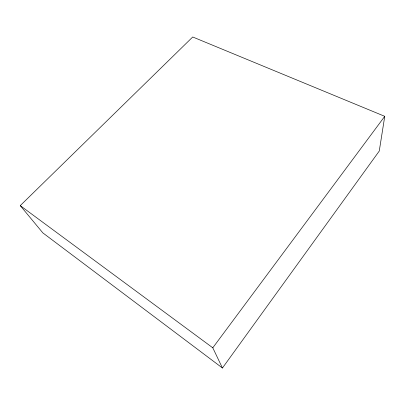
<?xml version="1.0" encoding="UTF-8"?>
<svg xmlns="http://www.w3.org/2000/svg" width="405" height="405" viewBox="0 0 405 405"><rect width="100%" height="100%" fill="white"/><g stroke="black" fill="none" stroke-linecap="round" stroke-linejoin="round"><path stroke-width="0.61" d="M384.75 116.326L379.262 151.05L222.446 368.013L42.839 232.88L20.25 205.619L192.729 36.987L384.75 116.326L212.792 347.804L222.446 368.013M20.25 205.619L212.792 347.804"/></g></svg>
